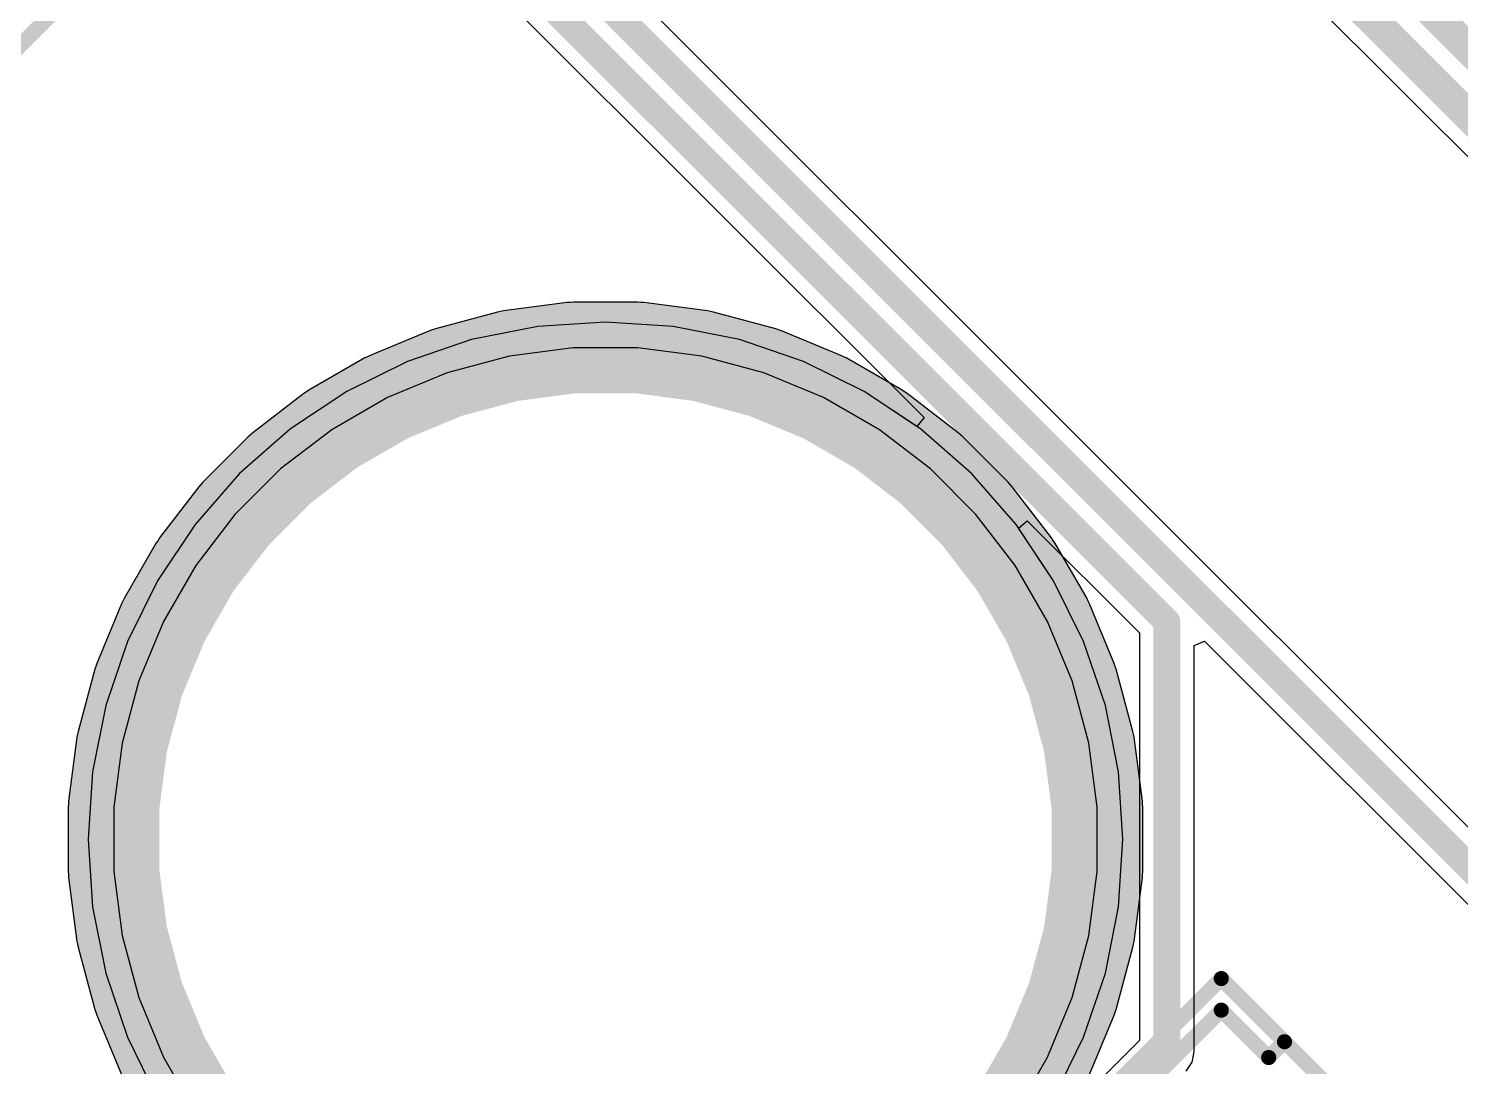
# Model space of a CAD drawing. Header units: millimetres. Extents: x 118 to 288, y 159 to 220.
# Drawn here: x 256.22 to 272.23, y 168.31 to 179.92 of the extents above; entities that cross this region are included whole.
import ezdxf

# ---------------------------------------------------------------- set-up
doc = ezdxf.new("R2010")
doc.units = ezdxf.units.MM
for name, color, linetype in [('BottomLayer', 5, 'Continuous'), ('BottomOverlay', 54, 'Continuous'), ('BottomSolder', 6, 'Continuous'), ('InternalPlane1', 76, 'Continuous'), ('InternalPlane2', 16, 'Continuous'), ('KeepOutLayer', 6, 'Continuous'), ('Mechanical1', 6, 'Continuous'), ('Mechanical13', 56, 'Continuous'), ('MultiLayer', 9, 'Continuous'), ('PadHoleLayer', 156, 'Continuous'), ('TopLayer', 1, 'Continuous'), ('TopSolder', 216, 'Continuous')]:
    doc.layers.add(name, color=color, linetype=linetype)

# ---------------------------------------------------------------- blocks, each defined once
blk = doc.blocks.new('MOLEX53047_0410_B_70')
at = {"layer": 'BottomLayer'}
for points in [[(-0.4, -0.5), (0.4, -0.5), (-0.4, 0.5), (0.4, 0.5)], [(0.85, -0.5), (1.65, -0.5), (0.85, 0.5), (1.65, 0.5)], [(2.1, -0.5), (2.9, -0.5), (2.1, 0.5), (2.9, 0.5)], [(3.35, -0.5), (4.15, -0.5), (3.35, 0.5), (4.15, 0.5)]]:
    blk.add_solid(points, dxfattribs=at)
at = {"layer": 'BottomOverlay', "const_width": 0.17}
for points in [[(-1.5, -1.15), (-1.5, 2.05)], [(5.25, 2.05), (-1.5, 2.05)], [(-1.2, 1.75), (-1.5, 2.05)], [(5.25, 2.05), (4.95, 1.75)], [(5.25, -1.15), (5.25, 2.05)], [(5, 1.75), (-1.25, 1.75)], [(-1.2, 1.75), (-1.25, 1.75)], [(-1.25, 0.65), (-1.25, 1.75)], [(5, 1.75), (4.95, 1.75)], [(5, 0.65), (5, 1.75)], [(-1.25, 0.65), (-1.5, 0.65)], [(5.25, 0.65), (5, 0.65)], [(-1.25, -0.15), (-1.5, -0.15)], [(-1.25, -0.9), (-1.25, -0.15)], [(5.25, -0.15), (5, -0.15)], [(5, -0.9), (5, -0.15)], [(5, -0.9), (-1.25, -0.9)], [(5.25, -1.15), (-1.5, -1.15)]]:
    blk.add_lwpolyline(points, dxfattribs=at)
at = {"layer": 'BottomOverlay', "const_width": 0.085}
for points in [[(-1.542, 2.05, 1), (-1.458, 2.05, 1)], [(-1.542, 2.05, 1), (-1.458, 2.05, 1)], [(-1.542, 2.05, 1), (-1.458, 2.05, 1)], [(5.208, 2.05, 1), (5.292, 2.05, 1)], [(5.208, 2.05, 1), (5.292, 2.05, 1)], [(5.208, 2.05, 1), (5.292, 2.05, 1)], [(-1.292, 1.75, 1), (-1.208, 1.75, 1)], [(-1.292, 1.75, 1), (-1.208, 1.75, 1)], [(-1.292, 1.75, 1), (-1.208, 1.75, 1)], [(-1.242, 1.75, 1), (-1.157, 1.75, 1)], [(-1.242, 1.75, 1), (-1.157, 1.75, 1)], [(4.907, 1.75, 1), (4.992, 1.75, 1)], [(4.907, 1.75, 1), (4.992, 1.75, 1)], [(4.958, 1.75, 1), (5.042, 1.75, 1)], [(4.958, 1.75, 1), (5.042, 1.75, 1)], [(4.958, 1.75, 1), (5.042, 1.75, 1)], [(-1.542, 0.65, 1), (-1.458, 0.65, 1)], [(-1.292, 0.65, 1), (-1.208, 0.65, 1)], [(-1.292, 0.65, 1), (-1.208, 0.65, 1)], [(4.958, 0.65, 1), (5.042, 0.65, 1)], [(4.958, 0.65, 1), (5.042, 0.65, 1)], [(5.208, 0.65, 1), (5.292, 0.65, 1)], [(-1.542, -0.15, 1), (-1.458, -0.15, 1)], [(-1.292, -0.15, 1), (-1.208, -0.15, 1)], [(-1.292, -0.15, 1), (-1.208, -0.15, 1)], [(4.958, -0.15, 1), (5.042, -0.15, 1)], [(4.958, -0.15, 1), (5.042, -0.15, 1)], [(5.208, -0.15, 1), (5.292, -0.15, 1)], [(-1.292, -0.9, 1), (-1.208, -0.9, 1)], [(-1.292, -0.9, 1), (-1.208, -0.9, 1)], [(4.958, -0.9, 1), (5.042, -0.9, 1)], [(4.958, -0.9, 1), (5.042, -0.9, 1)], [(-1.542, -1.15, 1), (-1.458, -1.15, 1)], [(-1.542, -1.15, 1), (-1.458, -1.15, 1)], [(5.208, -1.15, 1), (5.292, -1.15, 1)], [(5.208, -1.15, 1), (5.292, -1.15, 1)]]:
    blk.add_lwpolyline(points, format="xyb", close=True, dxfattribs=at)
at = {"layer": 'BottomSolder'}
for points in [[(-0.502, -0.602), (0.502, -0.602), (-0.502, 0.602), (0.502, 0.602)], [(0.748, -0.602), (1.752, -0.602), (0.748, 0.602), (1.752, 0.602)], [(1.998, -0.602), (3.002, -0.602), (1.998, 0.602), (3.002, 0.602)], [(3.248, -0.602), (4.252, -0.602), (3.248, 0.602), (4.252, 0.602)]]:
    blk.add_solid(points, dxfattribs=at)
at = {"layer": 'InternalPlane1', "const_width": 0.504}
for points in [[(-0.252, 0, 1), (0.252, 0, 1)], [(0.998, 0, 1), (1.502, 0, 1)], [(2.248, 0, 1), (2.752, 0, 1)], [(3.498, 0, 1), (4.002, 0, 1)]]:
    blk.add_lwpolyline(points, format="xyb", close=True, dxfattribs=at)
at = {"layer": 'InternalPlane2', "const_width": 0.504}
for points in [[(-0.252, 0, 1), (0.252, 0, 1)], [(0.998, 0, 1), (1.502, 0, 1)], [(2.248, 0, 1), (2.752, 0, 1)], [(3.498, 0, 1), (4.002, 0, 1)]]:
    blk.add_lwpolyline(points, format="xyb", close=True, dxfattribs=at)
at = {"layer": 'MultiLayer'}
for points in [[(-0.4, -0.5), (0.4, -0.5), (-0.4, 0.5), (0.4, 0.5)], [(0.85, -0.5), (1.65, -0.5), (0.85, 0.5), (1.65, 0.5)], [(2.1, -0.5), (2.9, -0.5), (2.1, 0.5), (2.9, 0.5)], [(3.35, -0.5), (4.15, -0.5), (3.35, 0.5), (4.15, 0.5)]]:
    blk.add_solid(points, dxfattribs=at)
at = {"layer": 'PadHoleLayer', "const_width": 0.25}
for points in [[(-0.125, 0, 1), (0.125, 0, 1)], [(1.125, 0, 1), (1.375, 0, 1)], [(2.375, 0, 1), (2.625, 0, 1)], [(3.625, 0, 1), (3.875, 0, 1)]]:
    blk.add_lwpolyline(points, format="xyb", close=True, dxfattribs=at)
at = {"layer": 'TopLayer'}
for points in [[(-0.4, -0.5), (0.4, -0.5), (-0.4, 0.5), (0.4, 0.5)], [(0.85, -0.5), (1.65, -0.5), (0.85, 0.5), (1.65, 0.5)], [(2.1, -0.5), (2.9, -0.5), (2.1, 0.5), (2.9, 0.5)], [(3.35, -0.5), (4.15, -0.5), (3.35, 0.5), (4.15, 0.5)]]:
    blk.add_solid(points, dxfattribs=at)
at = {"layer": 'TopSolder'}
for points in [[(-0.502, -0.602), (0.502, -0.602), (-0.502, 0.602), (0.502, 0.602)], [(0.748, -0.602), (1.752, -0.602), (0.748, 0.602), (1.752, 0.602)], [(1.998, -0.602), (3.002, -0.602), (1.998, 0.602), (3.002, 0.602)], [(3.248, -0.602), (4.252, -0.602), (3.248, 0.602), (4.252, 0.602)]]:
    blk.add_solid(points, dxfattribs=at)
blk = doc.blocks.new('MOLEX53047_0410_B_72')
at = {"layer": 'BottomLayer'}
for points in [[(-0.4, -0.5), (0.4, -0.5), (-0.4, 0.5), (0.4, 0.5)], [(0.85, -0.5), (1.65, -0.5), (0.85, 0.5), (1.65, 0.5)], [(2.1, -0.5), (2.9, -0.5), (2.1, 0.5), (2.9, 0.5)], [(3.35, -0.5), (4.15, -0.5), (3.35, 0.5), (4.15, 0.5)]]:
    blk.add_solid(points, dxfattribs=at)
at = {"layer": 'BottomOverlay', "const_width": 0.17}
for points in [[(-1.5, -1.15), (-1.5, 2.05)], [(5.25, 2.05), (-1.5, 2.05)], [(-1.2, 1.75), (-1.5, 2.05)], [(5.25, 2.05), (4.95, 1.75)], [(5.25, -1.15), (5.25, 2.05)], [(5, 1.75), (-1.25, 1.75)], [(-1.2, 1.75), (-1.25, 1.75)], [(-1.25, 0.65), (-1.25, 1.75)], [(5, 1.75), (4.95, 1.75)], [(5, 0.65), (5, 1.75)], [(-1.25, 0.65), (-1.5, 0.65)], [(5.25, 0.65), (5, 0.65)], [(-1.25, -0.15), (-1.5, -0.15)], [(-1.25, -0.9), (-1.25, -0.15)], [(5.25, -0.15), (5, -0.15)], [(5, -0.9), (5, -0.15)], [(5, -0.9), (-1.25, -0.9)], [(5.25, -1.15), (-1.5, -1.15)]]:
    blk.add_lwpolyline(points, dxfattribs=at)
at = {"layer": 'BottomOverlay', "const_width": 0.085}
for points in [[(-1.542, 2.05, 1), (-1.458, 2.05, 1)], [(-1.542, 2.05, 1), (-1.458, 2.05, 1)], [(-1.542, 2.05, 1), (-1.458, 2.05, 1)], [(5.208, 2.05, 1), (5.292, 2.05, 1)], [(5.208, 2.05, 1), (5.292, 2.05, 1)], [(5.208, 2.05, 1), (5.292, 2.05, 1)], [(-1.292, 1.75, 1), (-1.208, 1.75, 1)], [(-1.292, 1.75, 1), (-1.208, 1.75, 1)], [(-1.292, 1.75, 1), (-1.208, 1.75, 1)], [(-1.242, 1.75, 1), (-1.157, 1.75, 1)], [(-1.242, 1.75, 1), (-1.157, 1.75, 1)], [(4.907, 1.75, 1), (4.992, 1.75, 1)], [(4.907, 1.75, 1), (4.992, 1.75, 1)], [(4.958, 1.75, 1), (5.042, 1.75, 1)], [(4.958, 1.75, 1), (5.042, 1.75, 1)], [(4.958, 1.75, 1), (5.042, 1.75, 1)], [(-1.542, 0.65, 1), (-1.458, 0.65, 1)], [(-1.292, 0.65, 1), (-1.208, 0.65, 1)], [(-1.292, 0.65, 1), (-1.208, 0.65, 1)], [(4.958, 0.65, 1), (5.042, 0.65, 1)], [(4.958, 0.65, 1), (5.042, 0.65, 1)], [(5.208, 0.65, 1), (5.292, 0.65, 1)], [(-1.542, -0.15, 1), (-1.458, -0.15, 1)], [(-1.292, -0.15, 1), (-1.208, -0.15, 1)], [(-1.292, -0.15, 1), (-1.208, -0.15, 1)], [(4.958, -0.15, 1), (5.042, -0.15, 1)], [(4.958, -0.15, 1), (5.042, -0.15, 1)], [(5.208, -0.15, 1), (5.292, -0.15, 1)], [(-1.292, -0.9, 1), (-1.208, -0.9, 1)], [(-1.292, -0.9, 1), (-1.208, -0.9, 1)], [(4.958, -0.9, 1), (5.042, -0.9, 1)], [(4.958, -0.9, 1), (5.042, -0.9, 1)], [(-1.542, -1.15, 1), (-1.458, -1.15, 1)], [(-1.542, -1.15, 1), (-1.458, -1.15, 1)], [(5.208, -1.15, 1), (5.292, -1.15, 1)], [(5.208, -1.15, 1), (5.292, -1.15, 1)]]:
    blk.add_lwpolyline(points, format="xyb", close=True, dxfattribs=at)
at = {"layer": 'BottomSolder'}
for points in [[(-0.502, -0.602), (0.502, -0.602), (-0.502, 0.602), (0.502, 0.602)], [(0.748, -0.602), (1.752, -0.602), (0.748, 0.602), (1.752, 0.602)], [(1.998, -0.602), (3.002, -0.602), (1.998, 0.602), (3.002, 0.602)], [(3.248, -0.602), (4.252, -0.602), (3.248, 0.602), (4.252, 0.602)]]:
    blk.add_solid(points, dxfattribs=at)
at = {"layer": 'InternalPlane1', "const_width": 0.504}
for points in [[(0.998, 0, 1), (1.502, 0, 1)], [(2.248, 0, 1), (2.752, 0, 1)]]:
    blk.add_lwpolyline(points, format="xyb", close=True, dxfattribs=at)
at = {"layer": 'InternalPlane2', "const_width": 0.504}
for points in [[(-0.252, 0, 1), (0.252, 0, 1)], [(0.998, 0, 1), (1.502, 0, 1)], [(2.248, 0, 1), (2.752, 0, 1)], [(3.498, 0, 1), (4.002, 0, 1)]]:
    blk.add_lwpolyline(points, format="xyb", close=True, dxfattribs=at)
at = {"layer": 'MultiLayer'}
for points in [[(-0.4, -0.5), (0.4, -0.5), (-0.4, 0.5), (0.4, 0.5)], [(0.85, -0.5), (1.65, -0.5), (0.85, 0.5), (1.65, 0.5)], [(2.1, -0.5), (2.9, -0.5), (2.1, 0.5), (2.9, 0.5)], [(3.35, -0.5), (4.15, -0.5), (3.35, 0.5), (4.15, 0.5)]]:
    blk.add_solid(points, dxfattribs=at)
at = {"layer": 'PadHoleLayer', "const_width": 0.25}
for points in [[(-0.125, 0, 1), (0.125, 0, 1)], [(1.125, 0, 1), (1.375, 0, 1)], [(2.375, 0, 1), (2.625, 0, 1)], [(3.625, 0, 1), (3.875, 0, 1)]]:
    blk.add_lwpolyline(points, format="xyb", close=True, dxfattribs=at)
at = {"layer": 'TopLayer'}
for points in [[(-0.4, -0.5), (0.4, -0.5), (-0.4, 0.5), (0.4, 0.5)], [(0.85, -0.5), (1.65, -0.5), (0.85, 0.5), (1.65, 0.5)], [(2.1, -0.5), (2.9, -0.5), (2.1, 0.5), (2.9, 0.5)], [(3.35, -0.5), (4.15, -0.5), (3.35, 0.5), (4.15, 0.5)]]:
    blk.add_solid(points, dxfattribs=at)
at = {"layer": 'TopSolder'}
for points in [[(-0.502, -0.602), (0.502, -0.602), (-0.502, 0.602), (0.502, 0.602)], [(0.748, -0.602), (1.752, -0.602), (0.748, 0.602), (1.752, 0.602)], [(1.998, -0.602), (3.002, -0.602), (1.998, 0.602), (3.002, 0.602)], [(3.248, -0.602), (4.252, -0.602), (3.248, 0.602), (4.252, 0.602)]]:
    blk.add_solid(points, dxfattribs=at)

msp = doc.modelspace()

# ---------------------------------------------------------------- linework, layer by layer
at = {"layer": 'BottomLayer'}
for p, q in [((274.466, 168.841), (251.97, 191.338)), ((252.968, 188.838), (266.235, 175.572)), ((262.672, 176.641), (261.917, 176.591)), ((263.428, 176.591), (262.672, 176.641)), ((261.917, 176.591), (261.174, 176.444)), ((264.17, 176.444), (263.428, 176.591)), ((261.174, 176.444), (260.458, 176.2)), ((264.887, 176.2), (264.17, 176.444)), ((260.458, 176.2), (259.779, 175.865)), ((265.566, 175.865), (264.887, 176.2)), ((259.779, 175.865), (259.149, 175.445)), ((266.154, 175.473), (265.566, 175.865)), ((266.235, 175.572), (266.154, 175.473)), ((259.149, 175.445), (258.58, 174.946)), ((258.58, 174.946), (258.081, 174.377)), ((267.292, 174.335), (267.39, 174.416)), ((267.39, 174.416), (268.644, 173.162)), ((258.081, 174.377), (257.66, 173.747)), ((267.684, 173.747), (267.292, 174.335)), ((257.66, 173.747), (257.326, 173.068)), ((268.019, 173.068), (267.684, 173.747)), ((268.644, 173.162), (268.644, 168.602)), ((257.326, 173.068), (257.082, 172.351)), ((268.263, 172.351), (268.019, 173.068)), ((269.256, 173.021), (269.373, 173.069)), ((269.256, 168.475), (269.256, 173.021)), ((269.373, 173.069), (273.944, 168.498)), ((257.082, 172.351), (256.934, 171.609)), ((268.41, 171.609), (268.263, 172.351)), ((256.934, 171.609), (256.885, 170.853)), ((268.46, 170.853), (268.41, 171.609)), ((256.885, 170.853), (256.934, 170.098)), ((268.41, 170.098), (268.46, 170.853)), ((256.934, 170.098), (257.082, 169.356)), ((268.263, 169.356), (268.41, 170.098)), ((257.082, 169.356), (257.326, 168.639)), ((268.019, 168.639), (268.263, 169.356)), ((257.326, 168.639), (257.66, 167.96)), ((267.684, 167.96), (268.019, 168.639)), ((268.644, 168.602), (268.159, 168.117)), ((269.233, 168.358), (269.256, 168.475)), ((269.256, 168.475), (269.256, 168.475)), ((269.166, 168.259), (269.233, 168.358))]:
    msp.add_line(p, q, dxfattribs=at)
at = {"layer": 'BottomLayer', "const_width": 0.3}
for points in [[(249.2, 193.675), (274.25, 168.625)], [(249.014, 193.225), (268.95, 173.289)], [(268.95, 168.475), (268.95, 173.289)], [(268.376, 167.901), (268.95, 168.475)]]:
    msp.add_lwpolyline(points, dxfattribs=at)
at = {"layer": 'BottomLayer', "const_width": 0.15}
for points in [[(268.875, 173.289, 1), (269.025, 173.289, 1)], [(268.875, 173.289, 1), (269.025, 173.289, 1)], [(268.875, 168.475, 1), (269.025, 168.475, 1)], [(268.875, 168.475, 1), (269.025, 168.475, 1)]]:
    msp.add_lwpolyline(points, format="xyb", close=True, dxfattribs=at)
at = {"layer": 'InternalPlane1'}
for p, q in [((262.245, 176.859), (261.53, 176.765)), ((262.279, 176.861), (262.245, 176.859)), ((262.312, 176.864), (262.279, 176.861)), ((263.033, 176.864), (262.312, 176.864)), ((263.066, 176.861), (263.033, 176.864)), ((263.099, 176.859), (263.066, 176.861)), ((263.814, 176.765), (263.099, 176.859)), ((261.465, 176.752), (260.769, 176.566)), ((261.498, 176.758), (261.465, 176.752)), ((261.53, 176.765), (261.498, 176.758)), ((263.847, 176.758), (263.814, 176.765)), ((263.88, 176.752), (263.847, 176.758)), ((264.576, 176.566), (263.88, 176.752)), ((260.705, 176.544), (260.039, 176.268)), ((260.737, 176.554), (260.705, 176.544)), ((260.769, 176.566), (260.737, 176.554)), ((264.607, 176.554), (264.576, 176.566)), ((264.639, 176.544), (264.607, 176.554)), ((265.306, 176.268), (264.639, 176.544)), ((259.979, 176.239), (259.355, 175.878)), ((260.01, 176.253), (259.979, 176.239)), ((260.039, 176.268), (260.01, 176.253)), ((265.335, 176.253), (265.306, 176.268)), ((265.365, 176.239), (265.335, 176.253)), ((265.99, 175.878), (265.365, 176.239)), ((259.299, 175.841), (258.727, 175.402)), ((259.328, 175.859), (259.299, 175.841)), ((259.355, 175.878), (259.328, 175.859)), ((266.017, 175.859), (265.99, 175.878)), ((266.045, 175.841), (266.017, 175.859)), ((266.617, 175.402), (266.045, 175.841)), ((258.677, 175.358), (258.167, 174.849)), ((258.703, 175.38), (258.677, 175.358)), ((258.727, 175.402), (258.703, 175.38)), ((266.642, 175.38), (266.617, 175.402)), ((266.668, 175.358), (266.642, 175.38)), ((267.177, 174.849), (266.668, 175.358)), ((258.123, 174.798), (257.685, 174.226)), ((258.146, 174.823), (258.123, 174.798)), ((258.167, 174.849), (258.146, 174.823)), ((267.198, 174.823), (267.177, 174.849)), ((267.221, 174.798), (267.198, 174.823)), ((267.66, 174.226), (267.221, 174.798)), ((257.647, 174.171), (257.287, 173.546)), ((257.667, 174.198), (257.647, 174.171)), ((257.685, 174.226), (257.667, 174.198)), ((267.678, 174.198), (267.66, 174.226)), ((267.697, 174.171), (267.678, 174.198)), ((268.058, 173.546), (267.697, 174.171)), ((257.257, 173.487), (256.981, 172.82)), ((257.273, 173.516), (257.257, 173.487)), ((257.287, 173.546), (257.273, 173.516)), ((268.072, 173.516), (268.058, 173.546)), ((268.087, 173.487), (268.072, 173.516)), ((268.363, 172.82), (268.087, 173.487)), ((256.981, 172.82), (256.972, 172.788)), ((268.373, 172.788), (268.363, 172.82)), ((256.96, 172.757), (256.773, 172.061)), ((256.972, 172.788), (256.96, 172.757)), ((268.385, 172.757), (268.373, 172.788)), ((268.571, 172.061), (268.385, 172.757)), ((256.76, 171.995), (256.666, 171.281)), ((256.768, 172.028), (256.76, 171.995)), ((256.773, 172.061), (256.768, 172.028)), ((268.577, 172.028), (268.571, 172.061)), ((268.584, 171.995), (268.577, 172.028)), ((268.678, 171.281), (268.584, 171.995)), ((256.665, 171.247), (256.662, 171.214)), ((256.662, 171.214), (256.662, 170.853)), ((256.666, 171.281), (256.665, 171.247)), ((268.68, 171.247), (268.678, 171.281)), ((268.683, 171.214), (268.68, 171.247)), ((268.683, 170.853), (268.683, 171.214)), ((256.662, 170.853), (256.662, 170.493)), ((268.683, 170.493), (268.683, 170.853)), ((256.662, 170.493), (256.665, 170.46)), ((256.665, 170.46), (256.666, 170.426)), ((256.666, 170.426), (256.76, 169.711)), ((268.584, 169.711), (268.678, 170.426)), ((268.678, 170.426), (268.68, 170.46)), ((268.68, 170.46), (268.683, 170.493)), ((256.76, 169.711), (256.768, 169.679)), ((256.768, 169.679), (256.773, 169.646)), ((256.773, 169.646), (256.96, 168.95)), ((268.385, 168.95), (268.571, 169.646)), ((268.571, 169.646), (268.577, 169.679)), ((268.577, 169.679), (268.584, 169.711)), ((256.96, 168.95), (256.972, 168.918)), ((268.373, 168.918), (268.385, 168.95)), ((256.972, 168.918), (256.981, 168.886)), ((256.981, 168.886), (257.257, 168.22)), ((268.087, 168.22), (268.363, 168.886)), ((268.363, 168.886), (268.373, 168.918))]:
    msp.add_line(p, q, dxfattribs=at)
at = {"layer": 'InternalPlane1', "const_width": 1.016}
for points in [[(261.597, 176.259), (262.312, 176.353)], [(262.312, 176.353), (263.033, 176.353)], [(263.033, 176.353), (263.748, 176.259)], [(260.901, 176.073), (261.597, 176.259)], [(263.748, 176.259), (264.444, 176.073)], [(260.235, 175.797), (260.901, 176.073)], [(264.444, 176.073), (265.11, 175.797)], [(259.61, 175.436), (260.235, 175.797)], [(265.11, 175.797), (265.735, 175.436)], [(259.038, 174.997), (259.61, 175.436)], [(265.735, 175.436), (266.307, 174.997)], [(258.528, 174.488), (259.038, 174.997)], [(266.307, 174.997), (266.816, 174.488)], [(258.089, 173.916), (258.528, 174.488)], [(266.816, 174.488), (267.255, 173.916)], [(257.729, 173.291), (258.089, 173.916)], [(267.255, 173.916), (267.616, 173.291)], [(257.453, 172.625), (257.729, 173.291)], [(267.616, 173.291), (267.892, 172.625)], [(257.266, 171.929), (257.453, 172.625)], [(267.892, 172.625), (268.078, 171.929)], [(257.172, 171.214), (257.266, 171.929)], [(268.078, 171.929), (268.172, 171.214)], [(257.172, 170.853), (257.172, 171.214)], [(268.172, 170.853), (268.172, 171.214)], [(257.172, 170.493), (257.172, 170.853)], [(268.172, 170.493), (268.172, 170.853)], [(257.172, 170.493), (257.266, 169.778)], [(268.078, 169.778), (268.172, 170.493)], [(257.266, 169.778), (257.453, 169.082)], [(267.892, 169.082), (268.078, 169.778)], [(257.453, 169.082), (257.729, 168.416)], [(267.616, 168.416), (267.892, 169.082)], [(257.729, 168.416), (258.089, 167.791)], [(267.255, 167.791), (267.616, 168.416)]]:
    msp.add_lwpolyline(points, dxfattribs=at)
at = {"layer": 'InternalPlane1', "const_width": 0.508}
for points in [[(262.058, 176.353, 1), (262.566, 176.353, 1)], [(262.058, 176.353, 1), (262.566, 176.353, 1)], [(262.779, 176.353, 1), (263.287, 176.353, 1)], [(262.779, 176.353, 1), (263.287, 176.353, 1)], [(261.343, 176.259, 1), (261.851, 176.259, 1)], [(261.343, 176.259, 1), (261.851, 176.259, 1)], [(263.494, 176.259, 1), (264.002, 176.259, 1)], [(263.494, 176.259, 1), (264.002, 176.259, 1)], [(260.647, 176.073, 1), (261.155, 176.073, 1)], [(260.647, 176.073, 1), (261.155, 176.073, 1)], [(264.19, 176.073, 1), (264.698, 176.073, 1)], [(264.19, 176.073, 1), (264.698, 176.073, 1)], [(259.981, 175.797, 1), (260.489, 175.797, 1)], [(259.981, 175.797, 1), (260.489, 175.797, 1)], [(264.856, 175.797, 1), (265.364, 175.797, 1)], [(264.856, 175.797, 1), (265.364, 175.797, 1)], [(259.356, 175.436, 1), (259.864, 175.436, 1)], [(259.356, 175.436, 1), (259.864, 175.436, 1)], [(265.481, 175.436, 1), (265.989, 175.436, 1)], [(265.481, 175.436, 1), (265.989, 175.436, 1)], [(258.784, 174.997, 1), (259.292, 174.997, 1)], [(258.784, 174.997, 1), (259.292, 174.997, 1)], [(266.053, 174.997, 1), (266.561, 174.997, 1)], [(266.053, 174.997, 1), (266.561, 174.997, 1)], [(258.274, 174.488, 1), (258.782, 174.488, 1)], [(258.274, 174.488, 1), (258.782, 174.488, 1)], [(266.562, 174.488, 1), (267.07, 174.488, 1)], [(266.562, 174.488, 1), (267.07, 174.488, 1)], [(257.835, 173.916, 1), (258.343, 173.916, 1)], [(257.835, 173.916, 1), (258.343, 173.916, 1)], [(267.001, 173.916, 1), (267.509, 173.916, 1)], [(267.001, 173.916, 1), (267.509, 173.916, 1)], [(257.475, 173.291, 1), (257.983, 173.291, 1)], [(257.475, 173.291, 1), (257.983, 173.291, 1)], [(267.362, 173.291, 1), (267.87, 173.291, 1)], [(267.362, 173.291, 1), (267.87, 173.291, 1)], [(257.199, 172.625, 1), (257.707, 172.625, 1)], [(257.199, 172.625, 1), (257.707, 172.625, 1)], [(267.638, 172.625, 1), (268.146, 172.625, 1)], [(267.638, 172.625, 1), (268.146, 172.625, 1)], [(257.012, 171.929, 1), (257.52, 171.929, 1)], [(257.012, 171.929, 1), (257.52, 171.929, 1)], [(267.824, 171.929, 1), (268.332, 171.929, 1)], [(267.824, 171.929, 1), (268.332, 171.929, 1)], [(256.918, 171.214, 1), (257.426, 171.214, 1)], [(256.918, 171.214, 1), (257.426, 171.214, 1)], [(267.918, 171.214, 1), (268.426, 171.214, 1)], [(267.918, 171.214, 1), (268.426, 171.214, 1)], [(256.918, 170.853, 1), (257.426, 170.853, 1)], [(256.918, 170.853, 1), (257.426, 170.853, 1)], [(267.918, 170.853, 1), (268.426, 170.853, 1)], [(267.918, 170.853, 1), (268.426, 170.853, 1)], [(256.918, 170.493, 1), (257.426, 170.493, 1)], [(256.918, 170.493, 1), (257.426, 170.493, 1)], [(267.918, 170.493, 1), (268.426, 170.493, 1)], [(267.918, 170.493, 1), (268.426, 170.493, 1)], [(257.012, 169.778, 1), (257.52, 169.778, 1)], [(257.012, 169.778, 1), (257.52, 169.778, 1)], [(267.824, 169.778, 1), (268.332, 169.778, 1)], [(267.824, 169.778, 1), (268.332, 169.778, 1)], [(257.199, 169.082, 1), (257.707, 169.082, 1)], [(257.199, 169.082, 1), (257.707, 169.082, 1)], [(267.638, 169.082, 1), (268.146, 169.082, 1)], [(267.638, 169.082, 1), (268.146, 169.082, 1)], [(257.475, 168.416, 1), (257.983, 168.416, 1)], [(257.475, 168.416, 1), (257.983, 168.416, 1)], [(267.362, 168.416, 1), (267.87, 168.416, 1)], [(267.362, 168.416, 1), (267.87, 168.416, 1)]]:
    msp.add_lwpolyline(points, format="xyb", close=True, dxfattribs=at)
at = {"layer": 'InternalPlane2'}
for p, q in [((262.245, 176.859), (261.53, 176.765)), ((262.279, 176.861), (262.245, 176.859)), ((262.312, 176.864), (262.279, 176.861)), ((263.033, 176.864), (262.312, 176.864)), ((263.066, 176.861), (263.033, 176.864)), ((263.099, 176.859), (263.066, 176.861)), ((263.814, 176.765), (263.099, 176.859)), ((261.465, 176.752), (260.769, 176.566)), ((261.498, 176.758), (261.465, 176.752)), ((261.53, 176.765), (261.498, 176.758)), ((263.847, 176.758), (263.814, 176.765)), ((263.88, 176.752), (263.847, 176.758)), ((264.576, 176.566), (263.88, 176.752)), ((260.705, 176.544), (260.039, 176.268)), ((260.737, 176.554), (260.705, 176.544)), ((260.769, 176.566), (260.737, 176.554)), ((264.607, 176.554), (264.576, 176.566)), ((264.639, 176.544), (264.607, 176.554)), ((265.306, 176.268), (264.639, 176.544)), ((259.979, 176.239), (259.355, 175.878)), ((260.01, 176.253), (259.979, 176.239)), ((260.039, 176.268), (260.01, 176.253)), ((265.335, 176.253), (265.306, 176.268)), ((265.365, 176.239), (265.335, 176.253)), ((265.99, 175.878), (265.365, 176.239)), ((259.299, 175.841), (258.727, 175.402)), ((259.328, 175.859), (259.299, 175.841)), ((259.355, 175.878), (259.328, 175.859)), ((266.017, 175.859), (265.99, 175.878)), ((266.045, 175.841), (266.017, 175.859)), ((266.617, 175.402), (266.045, 175.841)), ((258.677, 175.358), (258.167, 174.849)), ((258.703, 175.38), (258.677, 175.358)), ((258.727, 175.402), (258.703, 175.38)), ((266.642, 175.38), (266.617, 175.402)), ((266.668, 175.358), (266.642, 175.38)), ((267.177, 174.849), (266.668, 175.358)), ((258.123, 174.798), (257.685, 174.226)), ((258.146, 174.823), (258.123, 174.798)), ((258.167, 174.849), (258.146, 174.823)), ((267.198, 174.823), (267.177, 174.849)), ((267.221, 174.798), (267.198, 174.823)), ((267.66, 174.226), (267.221, 174.798)), ((257.647, 174.171), (257.287, 173.546)), ((257.667, 174.198), (257.647, 174.171)), ((257.685, 174.226), (257.667, 174.198)), ((267.678, 174.198), (267.66, 174.226)), ((267.697, 174.171), (267.678, 174.198)), ((268.058, 173.546), (267.697, 174.171)), ((257.257, 173.487), (256.981, 172.82)), ((257.273, 173.516), (257.257, 173.487)), ((257.287, 173.546), (257.273, 173.516)), ((268.072, 173.516), (268.058, 173.546)), ((268.087, 173.487), (268.072, 173.516)), ((268.363, 172.82), (268.087, 173.487)), ((256.981, 172.82), (256.972, 172.788)), ((268.373, 172.788), (268.363, 172.82)), ((256.96, 172.757), (256.773, 172.061)), ((256.972, 172.788), (256.96, 172.757)), ((268.385, 172.757), (268.373, 172.788)), ((268.571, 172.061), (268.385, 172.757)), ((256.76, 171.995), (256.666, 171.281)), ((256.768, 172.028), (256.76, 171.995)), ((256.773, 172.061), (256.768, 172.028)), ((268.577, 172.028), (268.571, 172.061)), ((268.584, 171.995), (268.577, 172.028)), ((268.678, 171.281), (268.584, 171.995)), ((256.665, 171.247), (256.662, 171.214)), ((256.662, 171.214), (256.662, 170.853)), ((256.666, 171.281), (256.665, 171.247)), ((268.68, 171.247), (268.678, 171.281)), ((268.683, 171.214), (268.68, 171.247)), ((268.683, 170.853), (268.683, 171.214)), ((256.662, 170.853), (256.662, 170.493)), ((268.683, 170.493), (268.683, 170.853)), ((256.662, 170.493), (256.665, 170.46)), ((256.665, 170.46), (256.666, 170.426)), ((256.666, 170.426), (256.76, 169.711)), ((268.584, 169.711), (268.678, 170.426)), ((268.678, 170.426), (268.68, 170.46)), ((268.68, 170.46), (268.683, 170.493)), ((256.76, 169.711), (256.768, 169.679)), ((256.768, 169.679), (256.773, 169.646)), ((256.773, 169.646), (256.96, 168.95)), ((268.385, 168.95), (268.571, 169.646)), ((268.571, 169.646), (268.577, 169.679)), ((268.577, 169.679), (268.584, 169.711)), ((256.96, 168.95), (256.972, 168.918)), ((268.373, 168.918), (268.385, 168.95)), ((256.972, 168.918), (256.981, 168.886)), ((256.981, 168.886), (257.257, 168.22)), ((268.087, 168.22), (268.363, 168.886)), ((268.363, 168.886), (268.373, 168.918))]:
    msp.add_line(p, q, dxfattribs=at)
at = {"layer": 'InternalPlane2', "const_width": 1.016}
for points in [[(261.597, 176.259), (262.312, 176.353)], [(262.312, 176.353), (263.033, 176.353)], [(263.033, 176.353), (263.748, 176.259)], [(260.901, 176.073), (261.597, 176.259)], [(263.748, 176.259), (264.444, 176.073)], [(260.235, 175.797), (260.901, 176.073)], [(264.444, 176.073), (265.11, 175.797)], [(259.61, 175.436), (260.235, 175.797)], [(265.11, 175.797), (265.735, 175.436)], [(259.038, 174.997), (259.61, 175.436)], [(265.735, 175.436), (266.307, 174.997)], [(258.528, 174.488), (259.038, 174.997)], [(266.307, 174.997), (266.816, 174.488)], [(258.089, 173.916), (258.528, 174.488)], [(266.816, 174.488), (267.255, 173.916)], [(257.729, 173.291), (258.089, 173.916)], [(267.255, 173.916), (267.616, 173.291)], [(257.453, 172.625), (257.729, 173.291)], [(267.616, 173.291), (267.892, 172.625)], [(257.266, 171.929), (257.453, 172.625)], [(267.892, 172.625), (268.078, 171.929)], [(257.172, 171.214), (257.266, 171.929)], [(268.078, 171.929), (268.172, 171.214)], [(257.172, 170.853), (257.172, 171.214)], [(268.172, 170.853), (268.172, 171.214)], [(257.172, 170.493), (257.172, 170.853)], [(268.172, 170.493), (268.172, 170.853)], [(257.172, 170.493), (257.266, 169.778)], [(268.078, 169.778), (268.172, 170.493)], [(257.266, 169.778), (257.453, 169.082)], [(267.892, 169.082), (268.078, 169.778)], [(257.453, 169.082), (257.729, 168.416)], [(267.616, 168.416), (267.892, 169.082)], [(257.729, 168.416), (258.089, 167.791)], [(267.255, 167.791), (267.616, 168.416)]]:
    msp.add_lwpolyline(points, dxfattribs=at)
at = {"layer": 'InternalPlane2', "const_width": 0.508}
for points in [[(262.058, 176.353, 1), (262.566, 176.353, 1)], [(262.058, 176.353, 1), (262.566, 176.353, 1)], [(262.779, 176.353, 1), (263.287, 176.353, 1)], [(262.779, 176.353, 1), (263.287, 176.353, 1)], [(261.343, 176.259, 1), (261.851, 176.259, 1)], [(261.343, 176.259, 1), (261.851, 176.259, 1)], [(263.494, 176.259, 1), (264.002, 176.259, 1)], [(263.494, 176.259, 1), (264.002, 176.259, 1)], [(260.647, 176.073, 1), (261.155, 176.073, 1)], [(260.647, 176.073, 1), (261.155, 176.073, 1)], [(264.19, 176.073, 1), (264.698, 176.073, 1)], [(264.19, 176.073, 1), (264.698, 176.073, 1)], [(259.981, 175.797, 1), (260.489, 175.797, 1)], [(259.981, 175.797, 1), (260.489, 175.797, 1)], [(264.856, 175.797, 1), (265.364, 175.797, 1)], [(264.856, 175.797, 1), (265.364, 175.797, 1)], [(259.356, 175.436, 1), (259.864, 175.436, 1)], [(259.356, 175.436, 1), (259.864, 175.436, 1)], [(265.481, 175.436, 1), (265.989, 175.436, 1)], [(265.481, 175.436, 1), (265.989, 175.436, 1)], [(258.784, 174.997, 1), (259.292, 174.997, 1)], [(258.784, 174.997, 1), (259.292, 174.997, 1)], [(266.053, 174.997, 1), (266.561, 174.997, 1)], [(266.053, 174.997, 1), (266.561, 174.997, 1)], [(258.274, 174.488, 1), (258.782, 174.488, 1)], [(258.274, 174.488, 1), (258.782, 174.488, 1)], [(266.562, 174.488, 1), (267.07, 174.488, 1)], [(266.562, 174.488, 1), (267.07, 174.488, 1)], [(257.835, 173.916, 1), (258.343, 173.916, 1)], [(257.835, 173.916, 1), (258.343, 173.916, 1)], [(267.001, 173.916, 1), (267.509, 173.916, 1)], [(267.001, 173.916, 1), (267.509, 173.916, 1)], [(257.475, 173.291, 1), (257.983, 173.291, 1)], [(257.475, 173.291, 1), (257.983, 173.291, 1)], [(267.362, 173.291, 1), (267.87, 173.291, 1)], [(267.362, 173.291, 1), (267.87, 173.291, 1)], [(257.199, 172.625, 1), (257.707, 172.625, 1)], [(257.199, 172.625, 1), (257.707, 172.625, 1)], [(267.638, 172.625, 1), (268.146, 172.625, 1)], [(267.638, 172.625, 1), (268.146, 172.625, 1)], [(257.012, 171.929, 1), (257.52, 171.929, 1)], [(257.012, 171.929, 1), (257.52, 171.929, 1)], [(267.824, 171.929, 1), (268.332, 171.929, 1)], [(267.824, 171.929, 1), (268.332, 171.929, 1)], [(256.918, 171.214, 1), (257.426, 171.214, 1)], [(256.918, 171.214, 1), (257.426, 171.214, 1)], [(267.918, 171.214, 1), (268.426, 171.214, 1)], [(267.918, 171.214, 1), (268.426, 171.214, 1)], [(256.918, 170.853, 1), (257.426, 170.853, 1)], [(256.918, 170.853, 1), (257.426, 170.853, 1)], [(267.918, 170.853, 1), (268.426, 170.853, 1)], [(267.918, 170.853, 1), (268.426, 170.853, 1)], [(256.918, 170.493, 1), (257.426, 170.493, 1)], [(256.918, 170.493, 1), (257.426, 170.493, 1)], [(267.918, 170.493, 1), (268.426, 170.493, 1)], [(267.918, 170.493, 1), (268.426, 170.493, 1)], [(257.012, 169.778, 1), (257.52, 169.778, 1)], [(257.012, 169.778, 1), (257.52, 169.778, 1)], [(267.824, 169.778, 1), (268.332, 169.778, 1)], [(267.824, 169.778, 1), (268.332, 169.778, 1)], [(257.199, 169.082, 1), (257.707, 169.082, 1)], [(257.199, 169.082, 1), (257.707, 169.082, 1)], [(267.638, 169.082, 1), (268.146, 169.082, 1)], [(267.638, 169.082, 1), (268.146, 169.082, 1)], [(257.475, 168.416, 1), (257.983, 168.416, 1)], [(257.475, 168.416, 1), (257.983, 168.416, 1)], [(267.362, 168.416, 1), (267.87, 168.416, 1)], [(267.362, 168.416, 1), (267.87, 168.416, 1)]]:
    msp.add_lwpolyline(points, format="xyb", close=True, dxfattribs=at)
at = {"layer": 'KeepOutLayer', "const_width": 0.25}
msp.add_lwpolyline([(253.52, 204.613, -0.137957), (287.49, 166.703)], format="xyb", dxfattribs=at)
at = {"layer": 'KeepOutLayer'}
for points, const_width in [([(268.172, 170.853, 1), (257.172, 170.853, 1)], 0.25), ([(257.11, 170.853, 1), (257.235, 170.853, 1)], 0.125), ([(268.11, 170.853, 1), (268.235, 170.853, 1)], 0.125)]:
    msp.add_lwpolyline(points, format="xyb", close=True, dxfattribs=dict(at, const_width=const_width))
at = {"layer": 'Mechanical1'}
for points, const_width in [([(268.172, 170.853, 1), (257.172, 170.853, 1)], 0.25), ([(257.11, 170.853, 1), (257.235, 170.853, 1)], 0.125), ([(268.11, 170.853, 1), (268.235, 170.853, 1)], 0.125)]:
    msp.add_lwpolyline(points, format="xyb", close=True, dxfattribs=dict(at, const_width=const_width))
at = {"layer": 'Mechanical13', "const_width": 0.25}
msp.add_lwpolyline([(253.52, 204.613, -0.137957), (287.49, 166.703)], format="xyb", dxfattribs=at)
at = {"layer": 'MultiLayer'}
for p, q in [((262.312, 176.353), (261.597, 176.259)), ((262.672, 176.353), (262.312, 176.353)), ((263.033, 176.353), (262.672, 176.353)), ((263.748, 176.259), (263.033, 176.353)), ((261.597, 176.259), (260.901, 176.073)), ((264.444, 176.073), (263.748, 176.259)), ((260.901, 176.073), (260.235, 175.797)), ((265.11, 175.797), (264.444, 176.073)), ((260.235, 175.797), (259.61, 175.436)), ((265.735, 175.436), (265.11, 175.797)), ((259.61, 175.436), (259.038, 174.997)), ((266.307, 174.997), (265.735, 175.436)), ((259.038, 174.997), (258.528, 174.488)), ((266.816, 174.488), (266.307, 174.997)), ((258.528, 174.488), (258.089, 173.916)), ((267.255, 173.916), (266.816, 174.488)), ((258.089, 173.916), (257.729, 173.291)), ((267.616, 173.291), (267.255, 173.916)), ((257.729, 173.291), (257.453, 172.625)), ((267.892, 172.625), (267.616, 173.291)), ((257.453, 172.625), (257.266, 171.929)), ((268.078, 171.929), (267.892, 172.625)), ((257.266, 171.929), (257.172, 171.214)), ((268.172, 171.214), (268.078, 171.929)), ((257.172, 171.214), (257.172, 170.853)), ((268.172, 170.853), (268.172, 171.214)), ((257.172, 170.853), (257.172, 170.853)), ((257.172, 170.853), (257.172, 170.493)), ((268.172, 170.493), (268.172, 170.853)), ((257.172, 170.493), (257.266, 169.778)), ((268.078, 169.778), (268.172, 170.493)), ((257.266, 169.778), (257.453, 169.082)), ((267.892, 169.082), (268.078, 169.778)), ((257.453, 169.082), (257.729, 168.416)), ((267.616, 168.416), (267.892, 169.082)), ((257.729, 168.416), (258.089, 167.791)), ((267.255, 167.791), (267.616, 168.416))]:
    msp.add_line(p, q, dxfattribs=at)
at = {"layer": 'TopLayer'}
for p, q in [((259.838, 190.969), (279.456, 171.351)), ((262.672, 176.641), (261.917, 176.591)), ((263.428, 176.591), (262.672, 176.641)), ((261.917, 176.591), (261.174, 176.444)), ((264.17, 176.444), (263.428, 176.591)), ((261.174, 176.444), (260.458, 176.2)), ((264.887, 176.2), (264.17, 176.444)), ((260.458, 176.2), (259.779, 175.865)), ((265.566, 175.865), (264.887, 176.2)), ((259.779, 175.865), (259.149, 175.445)), ((266.196, 175.445), (265.566, 175.865)), ((259.149, 175.445), (258.58, 174.946)), ((266.765, 174.946), (266.196, 175.445)), ((258.58, 174.946), (258.081, 174.377)), ((267.264, 174.377), (266.765, 174.946)), ((258.081, 174.377), (257.66, 173.747)), ((267.684, 173.747), (267.264, 174.377)), ((257.66, 173.747), (257.326, 173.068)), ((268.019, 173.068), (267.684, 173.747)), ((257.326, 173.068), (257.082, 172.351)), ((268.263, 172.351), (268.019, 173.068)), ((257.082, 172.351), (256.934, 171.609)), ((268.41, 171.609), (268.263, 172.351)), ((256.934, 171.609), (256.885, 170.853)), ((268.46, 170.853), (268.41, 171.609)), ((256.885, 170.853), (256.934, 170.098)), ((268.41, 170.098), (268.46, 170.853)), ((256.934, 170.098), (257.082, 169.356)), ((268.263, 169.356), (268.41, 170.098)), ((257.082, 169.356), (257.326, 168.639)), ((268.019, 168.639), (268.263, 169.356)), ((257.326, 168.639), (257.66, 167.96)), ((267.684, 167.96), (268.019, 168.639))]:
    msp.add_line(p, q, dxfattribs=at)
at = {"layer": 'TopLayer', "const_width": 0.35}
for points in [[(260.075, 191.95), (273.857, 178.168)], [(259.975, 191.3), (279.787, 171.488)]]:
    msp.add_lwpolyline(points, dxfattribs=at)

# ---------------------------------------------------------------- block references
at = {"rotation": 225}
for name, p in [('MOLEX53047_0410_B_70', (256.587, 183.096)), ('MOLEX53047_0410_B_72', (269.312, 167.421))]:
    msp.add_blockref(name, p, dxfattribs=at)

doc.saveas('drawing.dxf')
